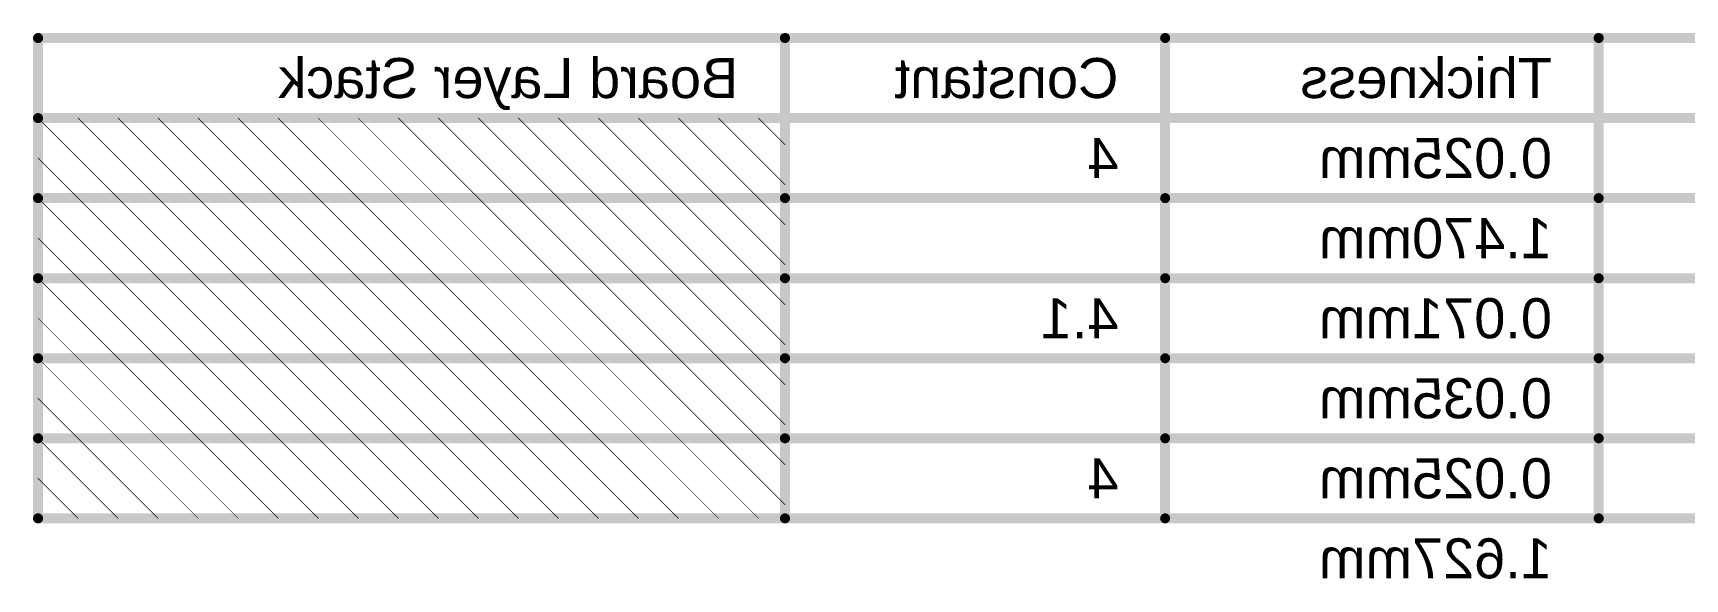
# Model space of a CAD drawing. Header units: inches. Extents: x -133 to 1, y -3 to 44.
# Drawn here: x -132.7 to -69.8, y 23.1 to 43.9 of the extents above; entities that cross this region are included whole.
import ezdxf

# ---------------------------------------------------------------- set-up
doc = ezdxf.new("R2010")
doc.units = ezdxf.units.IN
doc.layers.add('Dimensions', color=6, linetype='Continuous')
doc.styles.add('Arial', font='', dxfattribs={"height": 0.2})
doc.styles.get('Arial').set_extended_font_data('Arial')

msp = doc.modelspace()

# ---------------------------------------------------------------- linework, layer by layer
at = {"layer": 'Dimensions'}
for points, const_width in [([(-132.543, 43.663), (0.516, 43.663)], 0.381), ([(-132.543, 25.375), (-132.543, 43.663)], 0.381), ([(-104.103, 25.375), (-104.103, 43.663)], 0.381), ([(-89.629, 25.375), (-89.629, 43.663)], 0.381), ([(-73.123, 25.375), (-73.123, 43.663)], 0.381), ([(-132.543, 40.615), (0.516, 40.615)], 0.381), ([(-132.543, 40.615), (-129.495, 37.567)], 0.0254), ([(-131.019, 40.615), (-127.971, 37.567)], 0.0254), ([(-129.495, 40.615), (-126.447, 37.567)], 0.0254), ([(-127.971, 40.615), (-124.923, 37.567)], 0.0254), ([(-126.447, 40.615), (-123.399, 37.567)], 0.0254), ([(-124.923, 40.615), (-121.875, 37.567)], 0.0254), ([(-123.399, 40.615), (-120.351, 37.567)], 0.0254), ([(-121.875, 40.615), (-118.827, 37.567)], 0.0254), ([(-120.351, 40.615), (-117.303, 37.567)], 0.0254), ([(-118.827, 40.615), (-115.779, 37.567)], 0.0254), ([(-117.303, 40.615), (-114.255, 37.567)], 0.0254), ([(-115.779, 40.615), (-112.731, 37.567)], 0.0254), ([(-114.255, 40.615), (-111.207, 37.567)], 0.0254), ([(-112.731, 40.615), (-109.683, 37.567)], 0.0254), ([(-111.207, 40.615), (-108.159, 37.567)], 0.0254), ([(-109.683, 40.615), (-106.635, 37.567)], 0.0254), ([(-108.159, 40.615), (-105.111, 37.567)], 0.0254), ([(-106.635, 40.615), (-104.103, 38.083)], 0.0254), ([(-105.111, 40.615), (-104.103, 39.607)], 0.0254), ([(-132.543, 39.091), (-131.019, 37.567)], 0.0254), ([(-132.543, 37.567), (-104.103, 37.567)], 0.381), ([(-104.103, 37.567), (-89.629, 37.567)], 0.381), ([(-89.629, 37.567), (-73.123, 37.567)], 0.381), ([(-73.123, 37.567), (-58.903, 37.567)], 0.381), ([(-132.543, 37.567), (-129.495, 34.519)], 0.0254), ([(-131.019, 37.567), (-127.971, 34.519)], 0.0254), ([(-129.495, 37.567), (-126.447, 34.519)], 0.0254), ([(-127.971, 37.567), (-124.923, 34.519)], 0.0254), ([(-126.447, 37.567), (-123.399, 34.519)], 0.0254), ([(-124.923, 37.567), (-121.875, 34.519)], 0.0254), ([(-123.399, 37.567), (-120.351, 34.519)], 0.0254), ([(-121.875, 37.567), (-118.827, 34.519)], 0.0254), ([(-120.351, 37.567), (-117.303, 34.519)], 0.0254), ([(-118.827, 37.567), (-115.779, 34.519)], 0.0254), ([(-117.303, 37.567), (-114.255, 34.519)], 0.0254), ([(-115.779, 37.567), (-112.731, 34.519)], 0.0254), ([(-114.255, 37.567), (-111.207, 34.519)], 0.0254), ([(-112.731, 37.567), (-109.683, 34.519)], 0.0254), ([(-111.207, 37.567), (-108.159, 34.519)], 0.0254), ([(-109.683, 37.567), (-106.635, 34.519)], 0.0254), ([(-108.159, 37.567), (-105.111, 34.519)], 0.0254), ([(-106.635, 37.567), (-104.103, 35.035)], 0.0254), ([(-105.111, 37.567), (-104.103, 36.559)], 0.0254), ([(-132.543, 36.043), (-131.019, 34.519)], 0.0254), ([(-132.543, 34.519), (-104.103, 34.519)], 0.381), ([(-104.103, 34.519), (-89.629, 34.519)], 0.381), ([(-89.629, 34.519), (-73.123, 34.519)], 0.381), ([(-73.123, 34.519), (-58.903, 34.519)], 0.381), ([(-132.543, 34.519), (-129.495, 31.471)], 0.0254), ([(-131.019, 34.519), (-127.971, 31.471)], 0.0254), ([(-129.495, 34.519), (-126.447, 31.471)], 0.0254), ([(-127.971, 34.519), (-124.923, 31.471)], 0.0254), ([(-126.447, 34.519), (-123.399, 31.471)], 0.0254), ([(-124.923, 34.519), (-121.875, 31.471)], 0.0254), ([(-123.399, 34.519), (-120.351, 31.471)], 0.0254), ([(-121.875, 34.519), (-118.827, 31.471)], 0.0254), ([(-120.351, 34.519), (-117.303, 31.471)], 0.0254), ([(-118.827, 34.519), (-115.779, 31.471)], 0.0254), ([(-117.303, 34.519), (-114.255, 31.471)], 0.0254), ([(-115.779, 34.519), (-112.731, 31.471)], 0.0254), ([(-114.255, 34.519), (-111.207, 31.471)], 0.0254), ([(-112.731, 34.519), (-109.683, 31.471)], 0.0254), ([(-111.207, 34.519), (-108.159, 31.471)], 0.0254), ([(-109.683, 34.519), (-106.635, 31.471)], 0.0254), ([(-108.159, 34.519), (-105.111, 31.471)], 0.0254), ([(-106.635, 34.519), (-104.103, 31.987)], 0.0254), ([(-105.111, 34.519), (-104.103, 33.511)], 0.0254), ([(-132.543, 32.995), (-131.019, 31.471)], 0.0254), ([(-132.543, 31.471), (-104.103, 31.471)], 0.381), ([(-132.543, 31.471), (-129.495, 28.423)], 0.0254), ([(-131.019, 31.471), (-127.971, 28.423)], 0.0254), ([(-129.495, 31.471), (-126.447, 28.423)], 0.0254), ([(-127.971, 31.471), (-124.923, 28.423)], 0.0254), ([(-126.447, 31.471), (-123.399, 28.423)], 0.0254), ([(-124.923, 31.471), (-121.875, 28.423)], 0.0254), ([(-123.399, 31.471), (-120.351, 28.423)], 0.0254), ([(-121.875, 31.471), (-118.827, 28.423)], 0.0254), ([(-120.351, 31.471), (-117.303, 28.423)], 0.0254), ([(-118.827, 31.471), (-115.779, 28.423)], 0.0254), ([(-117.303, 31.471), (-114.255, 28.423)], 0.0254), ([(-115.779, 31.471), (-112.731, 28.423)], 0.0254), ([(-114.255, 31.471), (-111.207, 28.423)], 0.0254), ([(-112.731, 31.471), (-109.683, 28.423)], 0.0254), ([(-111.207, 31.471), (-108.159, 28.423)], 0.0254), ([(-109.683, 31.471), (-106.635, 28.423)], 0.0254), ([(-108.159, 31.471), (-105.111, 28.423)], 0.0254), ([(-106.635, 31.471), (-104.103, 28.939)], 0.0254), ([(-105.111, 31.471), (-104.103, 30.463)], 0.0254), ([(-104.103, 31.471), (-89.629, 31.471)], 0.381), ([(-89.629, 31.471), (-73.123, 31.471)], 0.381), ([(-73.123, 31.471), (-58.903, 31.471)], 0.381), ([(-132.543, 29.947), (-131.019, 28.423)], 0.0254), ([(-132.543, 28.423), (-104.103, 28.423)], 0.381), ([(-132.543, 28.423), (-129.495, 25.375)], 0.0254), ([(-131.019, 28.423), (-127.971, 25.375)], 0.0254), ([(-129.495, 28.423), (-126.447, 25.375)], 0.0254), ([(-127.971, 28.423), (-124.923, 25.375)], 0.0254), ([(-126.447, 28.423), (-123.399, 25.375)], 0.0254), ([(-124.923, 28.423), (-121.875, 25.375)], 0.0254), ([(-123.399, 28.423), (-120.351, 25.375)], 0.0254), ([(-121.875, 28.423), (-118.827, 25.375)], 0.0254), ([(-120.351, 28.423), (-117.303, 25.375)], 0.0254), ([(-118.827, 28.423), (-115.779, 25.375)], 0.0254), ([(-117.303, 28.423), (-114.255, 25.375)], 0.0254), ([(-115.779, 28.423), (-112.731, 25.375)], 0.0254), ([(-114.255, 28.423), (-111.207, 25.375)], 0.0254), ([(-112.731, 28.423), (-109.683, 25.375)], 0.0254), ([(-111.207, 28.423), (-108.159, 25.375)], 0.0254), ([(-109.683, 28.423), (-106.635, 25.375)], 0.0254), ([(-108.159, 28.423), (-105.111, 25.375)], 0.0254), ([(-106.635, 28.423), (-104.103, 25.891)], 0.0254), ([(-105.111, 28.423), (-104.103, 27.415)], 0.0254), ([(-104.103, 28.423), (-89.629, 28.423)], 0.381), ([(-89.629, 28.423), (-73.123, 28.423)], 0.381), ([(-73.123, 28.423), (-58.903, 28.423)], 0.381), ([(-132.543, 26.899), (-131.019, 25.375)], 0.0254), ([(-132.543, 25.375), (-104.103, 25.375)], 0.381), ([(-104.103, 25.375), (-89.629, 25.375)], 0.381), ([(-89.629, 25.375), (-73.123, 25.375)], 0.381), ([(-73.123, 25.375), (-58.903, 25.375)], 0.381)]:
    msp.add_lwpolyline(points, dxfattribs=dict(at, const_width=const_width))
for points, const_width in [([(-132.639, 43.663, 1), (-132.448, 43.663, 1)], 0.191), ([(-132.639, 43.663, 1), (-132.448, 43.663, 1)], 0.191), ([(-104.199, 43.663, 1), (-104.008, 43.663, 1)], 0.191), ([(-89.724, 43.663, 1), (-89.534, 43.663, 1)], 0.191), ([(-73.218, 43.663, 1), (-73.028, 43.663, 1)], 0.191), ([(-132.639, 40.615, 1), (-132.448, 40.615, 1)], 0.191), ([(-132.55, 40.615, 1), (-132.537, 40.615, 1)], 0.0127), ([(-131.026, 40.615, 1), (-131.013, 40.615, 1)], 0.0127), ([(-129.502, 40.615, 1), (-129.489, 40.615, 1)], 0.0127), ([(-127.978, 40.615, 1), (-127.965, 40.615, 1)], 0.0127), ([(-126.454, 40.615, 1), (-126.441, 40.615, 1)], 0.0127), ([(-124.93, 40.615, 1), (-124.917, 40.615, 1)], 0.0127), ([(-123.406, 40.615, 1), (-123.393, 40.615, 1)], 0.0127), ([(-121.882, 40.615, 1), (-121.869, 40.615, 1)], 0.0127), ([(-120.358, 40.615, 1), (-120.345, 40.615, 1)], 0.0127), ([(-118.834, 40.615, 1), (-118.821, 40.615, 1)], 0.0127), ([(-117.31, 40.615, 1), (-117.297, 40.615, 1)], 0.0127), ([(-115.786, 40.615, 1), (-115.773, 40.615, 1)], 0.0127), ([(-114.262, 40.615, 1), (-114.249, 40.615, 1)], 0.0127), ([(-112.738, 40.615, 1), (-112.725, 40.615, 1)], 0.0127), ([(-111.214, 40.615, 1), (-111.201, 40.615, 1)], 0.0127), ([(-109.69, 40.615, 1), (-109.677, 40.615, 1)], 0.0127), ([(-108.166, 40.615, 1), (-108.153, 40.615, 1)], 0.0127), ([(-106.642, 40.615, 1), (-106.629, 40.615, 1)], 0.0127), ([(-105.118, 40.615, 1), (-105.105, 40.615, 1)], 0.0127), ([(-132.55, 39.091, 1), (-132.537, 39.091, 1)], 0.0127), ([(-104.11, 39.607, 1), (-104.097, 39.607, 1)], 0.0127), ([(-132.639, 37.567, 1), (-132.448, 37.567, 1)], 0.191), ([(-104.199, 37.567, 1), (-104.008, 37.567, 1)], 0.191), ([(-104.199, 37.567, 1), (-104.008, 37.567, 1)], 0.191), ([(-104.11, 38.083, 1), (-104.097, 38.083, 1)], 0.0127), ([(-89.724, 37.567, 1), (-89.534, 37.567, 1)], 0.191), ([(-89.724, 37.567, 1), (-89.534, 37.567, 1)], 0.191), ([(-73.218, 37.567, 1), (-73.028, 37.567, 1)], 0.191), ([(-73.218, 37.567, 1), (-73.028, 37.567, 1)], 0.191), ([(-132.55, 37.567, 1), (-132.537, 37.567, 1)], 0.0127), ([(-131.026, 37.567, 1), (-131.013, 37.567, 1)], 0.0127), ([(-131.026, 37.567, 1), (-131.013, 37.567, 1)], 0.0127), ([(-129.502, 37.567, 1), (-129.489, 37.567, 1)], 0.0127), ([(-129.502, 37.567, 1), (-129.489, 37.567, 1)], 0.0127), ([(-127.978, 37.567, 1), (-127.965, 37.567, 1)], 0.0127), ([(-127.978, 37.567, 1), (-127.965, 37.567, 1)], 0.0127), ([(-126.454, 37.567, 1), (-126.441, 37.567, 1)], 0.0127), ([(-126.454, 37.567, 1), (-126.441, 37.567, 1)], 0.0127), ([(-124.93, 37.567, 1), (-124.917, 37.567, 1)], 0.0127), ([(-124.93, 37.567, 1), (-124.917, 37.567, 1)], 0.0127), ([(-123.406, 37.567, 1), (-123.393, 37.567, 1)], 0.0127), ([(-123.406, 37.567, 1), (-123.393, 37.567, 1)], 0.0127), ([(-121.882, 37.567, 1), (-121.869, 37.567, 1)], 0.0127), ([(-121.882, 37.567, 1), (-121.869, 37.567, 1)], 0.0127), ([(-120.358, 37.567, 1), (-120.345, 37.567, 1)], 0.0127), ([(-120.358, 37.567, 1), (-120.345, 37.567, 1)], 0.0127), ([(-118.834, 37.567, 1), (-118.821, 37.567, 1)], 0.0127), ([(-118.834, 37.567, 1), (-118.821, 37.567, 1)], 0.0127), ([(-117.31, 37.567, 1), (-117.297, 37.567, 1)], 0.0127), ([(-117.31, 37.567, 1), (-117.297, 37.567, 1)], 0.0127), ([(-115.786, 37.567, 1), (-115.773, 37.567, 1)], 0.0127), ([(-115.786, 37.567, 1), (-115.773, 37.567, 1)], 0.0127), ([(-114.262, 37.567, 1), (-114.249, 37.567, 1)], 0.0127), ([(-114.262, 37.567, 1), (-114.249, 37.567, 1)], 0.0127), ([(-112.738, 37.567, 1), (-112.725, 37.567, 1)], 0.0127), ([(-112.738, 37.567, 1), (-112.725, 37.567, 1)], 0.0127), ([(-111.214, 37.567, 1), (-111.201, 37.567, 1)], 0.0127), ([(-111.214, 37.567, 1), (-111.201, 37.567, 1)], 0.0127), ([(-109.69, 37.567, 1), (-109.677, 37.567, 1)], 0.0127), ([(-109.69, 37.567, 1), (-109.677, 37.567, 1)], 0.0127), ([(-108.166, 37.567, 1), (-108.153, 37.567, 1)], 0.0127), ([(-108.166, 37.567, 1), (-108.153, 37.567, 1)], 0.0127), ([(-106.642, 37.567, 1), (-106.629, 37.567, 1)], 0.0127), ([(-106.642, 37.567, 1), (-106.629, 37.567, 1)], 0.0127), ([(-105.118, 37.567, 1), (-105.105, 37.567, 1)], 0.0127), ([(-105.118, 37.567, 1), (-105.105, 37.567, 1)], 0.0127), ([(-104.11, 36.559, 1), (-104.097, 36.559, 1)], 0.0127), ([(-132.55, 36.043, 1), (-132.537, 36.043, 1)], 0.0127), ([(-132.639, 34.519, 1), (-132.448, 34.519, 1)], 0.191), ([(-104.199, 34.519, 1), (-104.008, 34.519, 1)], 0.191), ([(-104.199, 34.519, 1), (-104.008, 34.519, 1)], 0.191), ([(-104.11, 35.035, 1), (-104.097, 35.035, 1)], 0.0127), ([(-89.724, 34.519, 1), (-89.534, 34.519, 1)], 0.191), ([(-89.724, 34.519, 1), (-89.534, 34.519, 1)], 0.191), ([(-73.218, 34.519, 1), (-73.028, 34.519, 1)], 0.191), ([(-73.218, 34.519, 1), (-73.028, 34.519, 1)], 0.191), ([(-132.55, 34.519, 1), (-132.537, 34.519, 1)], 0.0127), ([(-131.026, 34.519, 1), (-131.013, 34.519, 1)], 0.0127), ([(-131.026, 34.519, 1), (-131.013, 34.519, 1)], 0.0127), ([(-129.502, 34.519, 1), (-129.489, 34.519, 1)], 0.0127), ([(-129.502, 34.519, 1), (-129.489, 34.519, 1)], 0.0127), ([(-127.978, 34.519, 1), (-127.965, 34.519, 1)], 0.0127), ([(-127.978, 34.519, 1), (-127.965, 34.519, 1)], 0.0127), ([(-126.454, 34.519, 1), (-126.441, 34.519, 1)], 0.0127), ([(-126.454, 34.519, 1), (-126.441, 34.519, 1)], 0.0127), ([(-124.93, 34.519, 1), (-124.917, 34.519, 1)], 0.0127), ([(-124.93, 34.519, 1), (-124.917, 34.519, 1)], 0.0127), ([(-123.406, 34.519, 1), (-123.393, 34.519, 1)], 0.0127), ([(-123.406, 34.519, 1), (-123.393, 34.519, 1)], 0.0127), ([(-121.882, 34.519, 1), (-121.869, 34.519, 1)], 0.0127), ([(-121.882, 34.519, 1), (-121.869, 34.519, 1)], 0.0127), ([(-120.358, 34.519, 1), (-120.345, 34.519, 1)], 0.0127), ([(-120.358, 34.519, 1), (-120.345, 34.519, 1)], 0.0127), ([(-118.834, 34.519, 1), (-118.821, 34.519, 1)], 0.0127), ([(-118.834, 34.519, 1), (-118.821, 34.519, 1)], 0.0127), ([(-117.31, 34.519, 1), (-117.297, 34.519, 1)], 0.0127), ([(-117.31, 34.519, 1), (-117.297, 34.519, 1)], 0.0127), ([(-115.786, 34.519, 1), (-115.773, 34.519, 1)], 0.0127), ([(-115.786, 34.519, 1), (-115.773, 34.519, 1)], 0.0127), ([(-114.262, 34.519, 1), (-114.249, 34.519, 1)], 0.0127), ([(-114.262, 34.519, 1), (-114.249, 34.519, 1)], 0.0127), ([(-112.738, 34.519, 1), (-112.725, 34.519, 1)], 0.0127), ([(-112.738, 34.519, 1), (-112.725, 34.519, 1)], 0.0127), ([(-111.214, 34.519, 1), (-111.201, 34.519, 1)], 0.0127), ([(-111.214, 34.519, 1), (-111.201, 34.519, 1)], 0.0127), ([(-109.69, 34.519, 1), (-109.677, 34.519, 1)], 0.0127), ([(-109.69, 34.519, 1), (-109.677, 34.519, 1)], 0.0127), ([(-108.166, 34.519, 1), (-108.153, 34.519, 1)], 0.0127), ([(-108.166, 34.519, 1), (-108.153, 34.519, 1)], 0.0127), ([(-106.642, 34.519, 1), (-106.629, 34.519, 1)], 0.0127), ([(-106.642, 34.519, 1), (-106.629, 34.519, 1)], 0.0127), ([(-105.118, 34.519, 1), (-105.105, 34.519, 1)], 0.0127), ([(-105.118, 34.519, 1), (-105.105, 34.519, 1)], 0.0127), ([(-104.11, 33.511, 1), (-104.097, 33.511, 1)], 0.0127), ([(-132.55, 32.995, 1), (-132.537, 32.995, 1)], 0.0127), ([(-132.639, 31.471, 1), (-132.448, 31.471, 1)], 0.191), ([(-132.55, 31.471, 1), (-132.537, 31.471, 1)], 0.0127), ([(-131.026, 31.471, 1), (-131.013, 31.471, 1)], 0.0127), ([(-131.026, 31.471, 1), (-131.013, 31.471, 1)], 0.0127), ([(-129.502, 31.471, 1), (-129.489, 31.471, 1)], 0.0127), ([(-129.502, 31.471, 1), (-129.489, 31.471, 1)], 0.0127), ([(-127.978, 31.471, 1), (-127.965, 31.471, 1)], 0.0127), ([(-127.978, 31.471, 1), (-127.965, 31.471, 1)], 0.0127), ([(-126.454, 31.471, 1), (-126.441, 31.471, 1)], 0.0127), ([(-126.454, 31.471, 1), (-126.441, 31.471, 1)], 0.0127), ([(-124.93, 31.471, 1), (-124.917, 31.471, 1)], 0.0127), ([(-124.93, 31.471, 1), (-124.917, 31.471, 1)], 0.0127), ([(-123.406, 31.471, 1), (-123.393, 31.471, 1)], 0.0127), ([(-123.406, 31.471, 1), (-123.393, 31.471, 1)], 0.0127), ([(-121.882, 31.471, 1), (-121.869, 31.471, 1)], 0.0127), ([(-121.882, 31.471, 1), (-121.869, 31.471, 1)], 0.0127), ([(-120.358, 31.471, 1), (-120.345, 31.471, 1)], 0.0127), ([(-120.358, 31.471, 1), (-120.345, 31.471, 1)], 0.0127), ([(-118.834, 31.471, 1), (-118.821, 31.471, 1)], 0.0127), ([(-118.834, 31.471, 1), (-118.821, 31.471, 1)], 0.0127), ([(-117.31, 31.471, 1), (-117.297, 31.471, 1)], 0.0127), ([(-117.31, 31.471, 1), (-117.297, 31.471, 1)], 0.0127), ([(-115.786, 31.471, 1), (-115.773, 31.471, 1)], 0.0127), ([(-115.786, 31.471, 1), (-115.773, 31.471, 1)], 0.0127), ([(-114.262, 31.471, 1), (-114.249, 31.471, 1)], 0.0127), ([(-114.262, 31.471, 1), (-114.249, 31.471, 1)], 0.0127), ([(-112.738, 31.471, 1), (-112.725, 31.471, 1)], 0.0127), ([(-112.738, 31.471, 1), (-112.725, 31.471, 1)], 0.0127), ([(-111.214, 31.471, 1), (-111.201, 31.471, 1)], 0.0127), ([(-111.214, 31.471, 1), (-111.201, 31.471, 1)], 0.0127), ([(-109.69, 31.471, 1), (-109.677, 31.471, 1)], 0.0127), ([(-109.69, 31.471, 1), (-109.677, 31.471, 1)], 0.0127), ([(-108.166, 31.471, 1), (-108.153, 31.471, 1)], 0.0127), ([(-108.166, 31.471, 1), (-108.153, 31.471, 1)], 0.0127), ([(-106.642, 31.471, 1), (-106.629, 31.471, 1)], 0.0127), ([(-106.642, 31.471, 1), (-106.629, 31.471, 1)], 0.0127), ([(-105.118, 31.471, 1), (-105.105, 31.471, 1)], 0.0127), ([(-105.118, 31.471, 1), (-105.105, 31.471, 1)], 0.0127), ([(-104.199, 31.471, 1), (-104.008, 31.471, 1)], 0.191), ([(-104.199, 31.471, 1), (-104.008, 31.471, 1)], 0.191), ([(-104.11, 31.987, 1), (-104.097, 31.987, 1)], 0.0127), ([(-89.724, 31.471, 1), (-89.534, 31.471, 1)], 0.191), ([(-89.724, 31.471, 1), (-89.534, 31.471, 1)], 0.191), ([(-73.218, 31.471, 1), (-73.028, 31.471, 1)], 0.191), ([(-73.218, 31.471, 1), (-73.028, 31.471, 1)], 0.191), ([(-104.11, 30.463, 1), (-104.097, 30.463, 1)], 0.0127), ([(-132.55, 29.947, 1), (-132.537, 29.947, 1)], 0.0127), ([(-104.11, 28.939, 1), (-104.097, 28.939, 1)], 0.0127), ([(-132.639, 28.423, 1), (-132.448, 28.423, 1)], 0.191), ([(-132.55, 28.423, 1), (-132.537, 28.423, 1)], 0.0127), ([(-131.026, 28.423, 1), (-131.013, 28.423, 1)], 0.0127), ([(-131.026, 28.423, 1), (-131.013, 28.423, 1)], 0.0127), ([(-129.502, 28.423, 1), (-129.489, 28.423, 1)], 0.0127), ([(-129.502, 28.423, 1), (-129.489, 28.423, 1)], 0.0127), ([(-127.978, 28.423, 1), (-127.965, 28.423, 1)], 0.0127), ([(-127.978, 28.423, 1), (-127.965, 28.423, 1)], 0.0127), ([(-126.454, 28.423, 1), (-126.441, 28.423, 1)], 0.0127), ([(-126.454, 28.423, 1), (-126.441, 28.423, 1)], 0.0127), ([(-124.93, 28.423, 1), (-124.917, 28.423, 1)], 0.0127), ([(-124.93, 28.423, 1), (-124.917, 28.423, 1)], 0.0127), ([(-123.406, 28.423, 1), (-123.393, 28.423, 1)], 0.0127), ([(-123.406, 28.423, 1), (-123.393, 28.423, 1)], 0.0127), ([(-121.882, 28.423, 1), (-121.869, 28.423, 1)], 0.0127), ([(-121.882, 28.423, 1), (-121.869, 28.423, 1)], 0.0127), ([(-120.358, 28.423, 1), (-120.345, 28.423, 1)], 0.0127), ([(-120.358, 28.423, 1), (-120.345, 28.423, 1)], 0.0127), ([(-118.834, 28.423, 1), (-118.821, 28.423, 1)], 0.0127), ([(-118.834, 28.423, 1), (-118.821, 28.423, 1)], 0.0127), ([(-117.31, 28.423, 1), (-117.297, 28.423, 1)], 0.0127), ([(-117.31, 28.423, 1), (-117.297, 28.423, 1)], 0.0127), ([(-115.786, 28.423, 1), (-115.773, 28.423, 1)], 0.0127), ([(-115.786, 28.423, 1), (-115.773, 28.423, 1)], 0.0127), ([(-114.262, 28.423, 1), (-114.249, 28.423, 1)], 0.0127), ([(-114.262, 28.423, 1), (-114.249, 28.423, 1)], 0.0127), ([(-112.738, 28.423, 1), (-112.725, 28.423, 1)], 0.0127), ([(-112.738, 28.423, 1), (-112.725, 28.423, 1)], 0.0127), ([(-111.214, 28.423, 1), (-111.201, 28.423, 1)], 0.0127), ([(-111.214, 28.423, 1), (-111.201, 28.423, 1)], 0.0127), ([(-109.69, 28.423, 1), (-109.677, 28.423, 1)], 0.0127), ([(-109.69, 28.423, 1), (-109.677, 28.423, 1)], 0.0127), ([(-108.166, 28.423, 1), (-108.153, 28.423, 1)], 0.0127), ([(-108.166, 28.423, 1), (-108.153, 28.423, 1)], 0.0127), ([(-106.642, 28.423, 1), (-106.629, 28.423, 1)], 0.0127), ([(-106.642, 28.423, 1), (-106.629, 28.423, 1)], 0.0127), ([(-105.118, 28.423, 1), (-105.105, 28.423, 1)], 0.0127), ([(-105.118, 28.423, 1), (-105.105, 28.423, 1)], 0.0127), ([(-104.199, 28.423, 1), (-104.008, 28.423, 1)], 0.191), ([(-104.199, 28.423, 1), (-104.008, 28.423, 1)], 0.191), ([(-89.724, 28.423, 1), (-89.534, 28.423, 1)], 0.191), ([(-89.724, 28.423, 1), (-89.534, 28.423, 1)], 0.191), ([(-73.218, 28.423, 1), (-73.028, 28.423, 1)], 0.191), ([(-73.218, 28.423, 1), (-73.028, 28.423, 1)], 0.191), ([(-104.11, 27.415, 1), (-104.097, 27.415, 1)], 0.0127), ([(-132.55, 26.899, 1), (-132.537, 26.899, 1)], 0.0127), ([(-104.11, 25.891, 1), (-104.097, 25.891, 1)], 0.0127), ([(-132.639, 25.375, 1), (-132.448, 25.375, 1)], 0.191), ([(-132.639, 25.375, 1), (-132.448, 25.375, 1)], 0.191), ([(-131.026, 25.375, 1), (-131.013, 25.375, 1)], 0.0127), ([(-129.502, 25.375, 1), (-129.489, 25.375, 1)], 0.0127), ([(-127.978, 25.375, 1), (-127.965, 25.375, 1)], 0.0127), ([(-126.454, 25.375, 1), (-126.441, 25.375, 1)], 0.0127), ([(-124.93, 25.375, 1), (-124.917, 25.375, 1)], 0.0127), ([(-123.406, 25.375, 1), (-123.393, 25.375, 1)], 0.0127), ([(-121.882, 25.375, 1), (-121.869, 25.375, 1)], 0.0127), ([(-120.358, 25.375, 1), (-120.345, 25.375, 1)], 0.0127), ([(-118.834, 25.375, 1), (-118.821, 25.375, 1)], 0.0127), ([(-117.31, 25.375, 1), (-117.297, 25.375, 1)], 0.0127), ([(-115.786, 25.375, 1), (-115.773, 25.375, 1)], 0.0127), ([(-114.262, 25.375, 1), (-114.249, 25.375, 1)], 0.0127), ([(-112.738, 25.375, 1), (-112.725, 25.375, 1)], 0.0127), ([(-111.214, 25.375, 1), (-111.201, 25.375, 1)], 0.0127), ([(-109.69, 25.375, 1), (-109.677, 25.375, 1)], 0.0127), ([(-108.166, 25.375, 1), (-108.153, 25.375, 1)], 0.0127), ([(-106.642, 25.375, 1), (-106.629, 25.375, 1)], 0.0127), ([(-105.118, 25.375, 1), (-105.105, 25.375, 1)], 0.0127), ([(-104.199, 25.375, 1), (-104.008, 25.375, 1)], 0.191), ([(-104.199, 25.375, 1), (-104.008, 25.375, 1)], 0.191), ([(-104.199, 25.375, 1), (-104.008, 25.375, 1)], 0.191), ([(-89.724, 25.375, 1), (-89.534, 25.375, 1)], 0.191), ([(-89.724, 25.375, 1), (-89.534, 25.375, 1)], 0.191), ([(-89.724, 25.375, 1), (-89.534, 25.375, 1)], 0.191), ([(-73.218, 25.375, 1), (-73.028, 25.375, 1)], 0.191), ([(-73.218, 25.375, 1), (-73.028, 25.375, 1)], 0.191), ([(-73.218, 25.375, 1), (-73.028, 25.375, 1)], 0.191)]:
    msp.add_lwpolyline(points, format="xyb", close=True, dxfattribs=dict(at, const_width=const_width))

# ---------------------------------------------------------------- texts
at = {"layer": 'Dimensions', "style": 'Arial', "text_generation_flag": 2}
for s, p in [('Board Layer Stack', (-105.881, 41.377)), ('Constant', (-91.407, 41.377)), ('Thickness', (-74.901, 41.377)), ('4', (-91.407, 38.329)), ('0.025mm', (-74.901, 38.329)), ('1.470mm', (-74.901, 35.281)), ('4.1', (-91.407, 32.233)), ('0.071mm', (-74.901, 32.233)), ('0.035mm', (-74.901, 29.185)), ('0.025mm', (-74.901, 26.137)), ('4', (-91.407, 26.137)), ('1.627mm', (-74.901, 23.089))]:
    msp.add_text(s, height=1.524, rotation=360, dxfattribs=at).set_placement(p)

doc.saveas('drawing.dxf')
